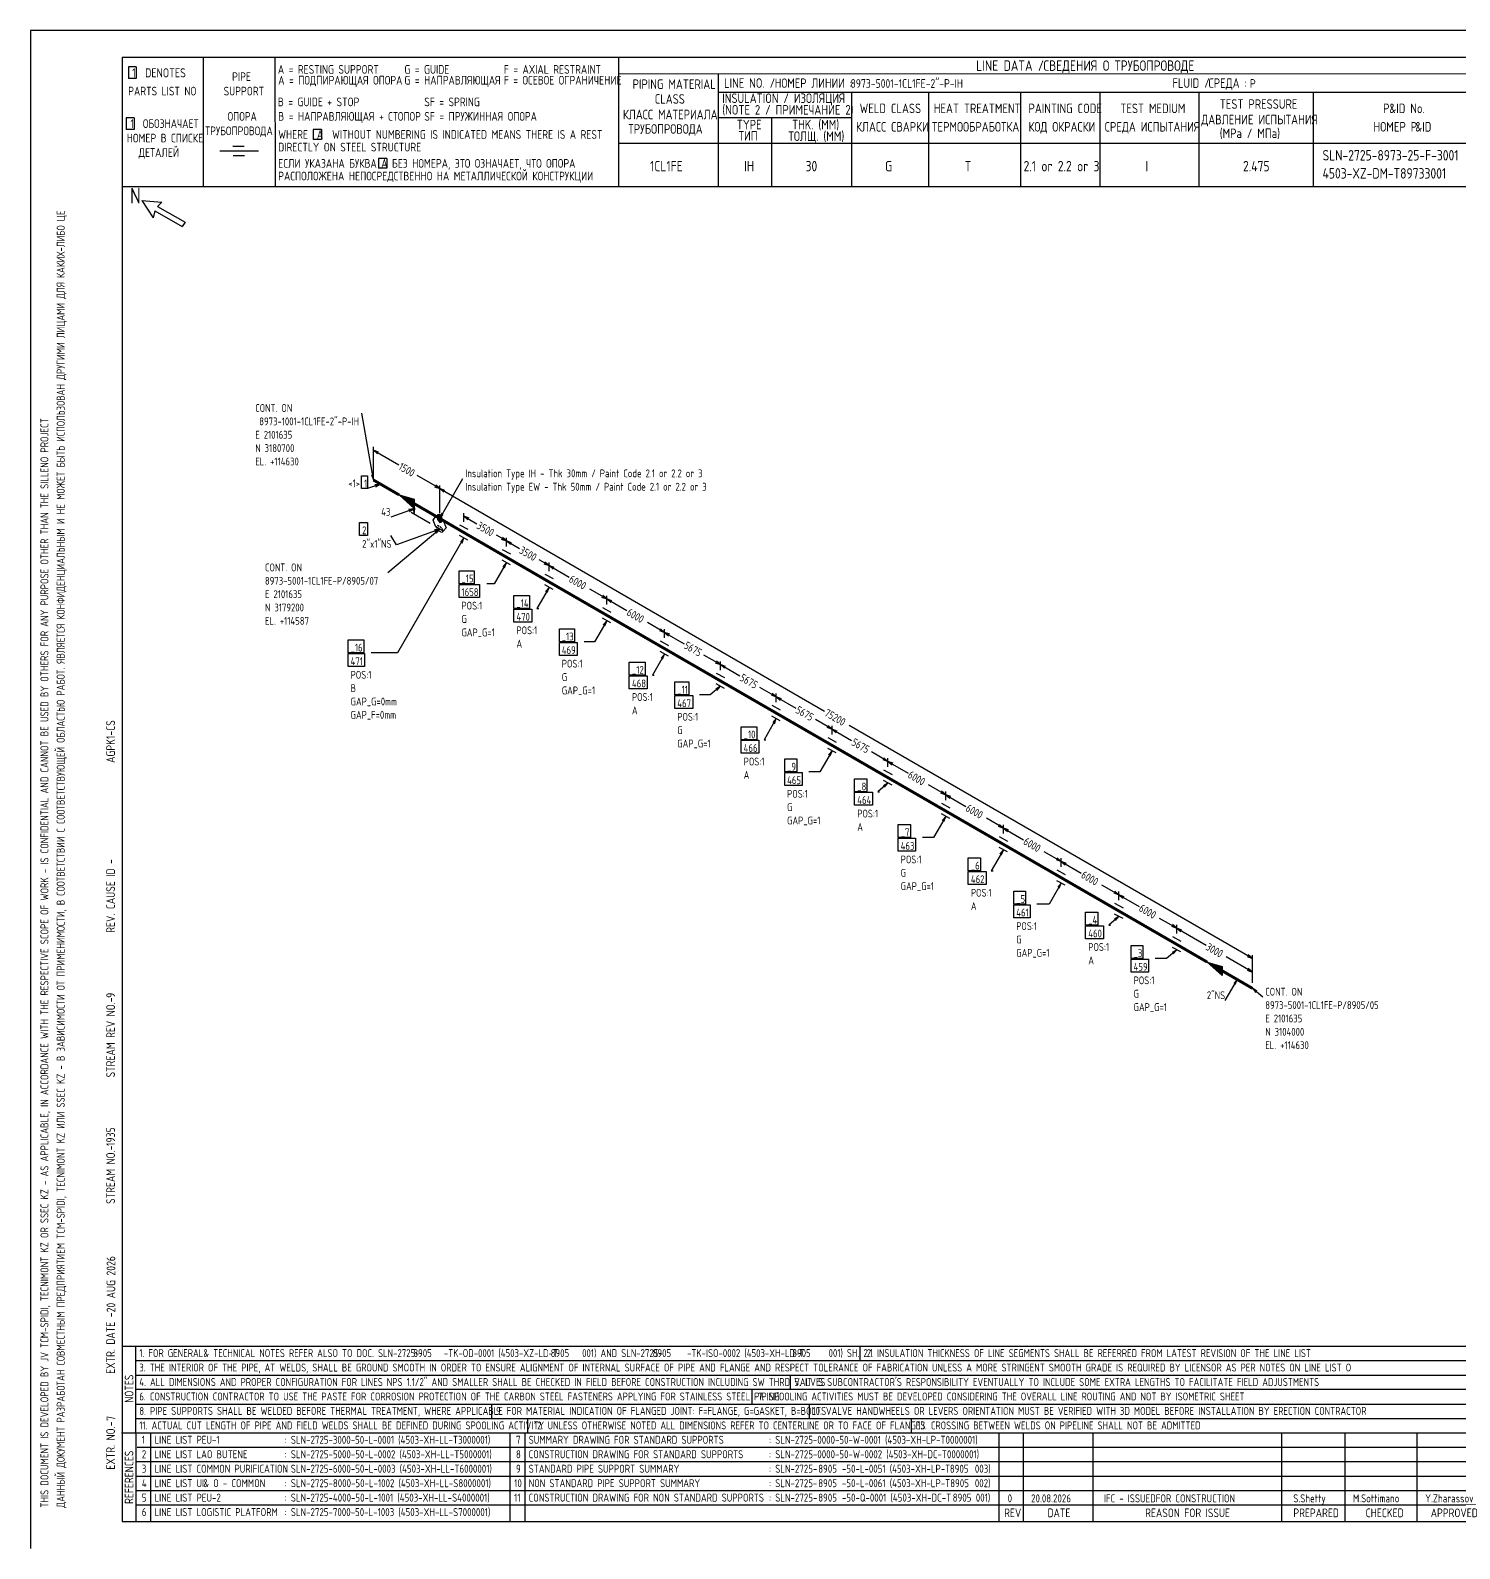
# Model space of a CAD drawing. Extents: x -1005 to 594, y -998 to 420.
# Drawn here: x 0 to 395.4, y 0 to 420 of the extents above; entities that cross this region are included whole.
import ezdxf

# ---------------------------------------------------------------- set-up
doc = ezdxf.new("R2010")
doc.units = 0
doc.linetypes.add('GT100', pattern=[0.8, 0.533333, -0.266667])
doc.styles.add('TTFN17', font='GOST type A')

msp = doc.modelspace()

# ---------------------------------------------------------------- linework, layer by layer
at = {"layer": 'GT_1', "flags": 128}
for points in [[(0, 420), (0, 0)], [(594, 420), (0, 420)], [(589.1, 412.5), (25.4, 412.5)], [(25.4, 412.5), (25.4, 7.5)], [(47.8, 412.5), (47.8, 376.7)], [(67.6, 412.5), (67.7, 376.7)], [(162.7, 412.5), (162.7, 376.7)], [(29.3, 409.9), (27.1, 409.9)], [(27.1, 409.9), (27.1, 406.7)], [(29.3, 409.9), (29.3, 406.7)], [(589.1, 408), (162.7, 407.9)], [(190.3, 407.8), (190.3, 376.7)], [(29.3, 406.7), (27.1, 406.7)], [(190.3, 402.9), (402.7, 402.9)], [(227.1, 402.9), (227.1, 376.7)], [(248.4, 402.9), (248.4, 376.8)], [(273.9, 402.9), (273.9, 376.7)], [(295.8, 402.9), (295.8, 376.7)], [(323.2, 402.9), (323.2, 376.7)], [(354.8, 402.9), (354.8, 376.8)], [(28.7, 395.8), (26.5, 395.8)], [(26.5, 395.8), (26.5, 392.6)], [(28.7, 395.8), (28.7, 392.6)], [(227.1, 395.8), (190.3, 395.8)], [(205, 395.8), (205, 376.7)], [(28.7, 392.6), (26.5, 392.6)], [(80.5, 392.6), (78.2, 392.6)], [(78.2, 392.6), (78.2, 389.8)], [(80.5, 392.6), (80.5, 389.8)], [(63.1, 386.6), (52.4, 386.6)], [(59.1, 387.9), (56, 387.9)], [(80.5, 389.8), (78.2, 389.8)], [(230.2, 388.7), (162.7, 388.7)], [(402.7, 388.7), (226.9, 388.7)], [(59.2, 385.3), (56.1, 385.3)], [(98.6, 384.6), (96.3, 384.6)], [(96.3, 384.6), (96.3, 381.9)], [(98.6, 384.6), (98.6, 381.9)], [(98.6, 381.9), (96.3, 381.9)], [(402.7, 376.7), (25.4, 376.7)], [(30.8, 372.9), (34, 368.1)], [(30.8, 372.9), (36.4, 372.5)], [(34.4, 370.1), (34, 368.1)], [(34.4, 370.1), (42, 365.7)], [(36.4, 372.5), (35.2, 371.3)], [(35.2, 371.3), (42.8, 366.9)], [(42.8, 366.9), (42, 365.7)], [(94.875, 295.625), (91.65, 314.075)], [(94.875, 297.125), (94.875, 304.775)], [(96.3, 303.35), (94.875, 303.875), (96, 302.9)], [(94.875, 303.875), (101.925, 299.825)], [(91.575, 296.75), (93.3, 296.75), (93.3, 293.225), (91.575, 293.225), (91.575, 296.75)], [(96.825, 294.5), (93.3, 293.225)], [(94.35, 297.05), (94.875, 295.625), (94.875, 297.125)], [(95.55, 293.75), (96.825, 294.5), (95.325, 294.275)], [(113.25, 293.225), (107.025, 296.825)], [(111.825, 293.75), (113.25, 293.225), (112.125, 294.2)], [(113.25, 284.975), (119.625, 296)], [(113.25, 287.975), (113.25, 294.125)], [(113.25, 286.475), (113.25, 294.125)], [(106.125, 289.1), (106.125, 287.75), (102, 291.5), (106.125, 290.3), (106.125, 287.9), (102.375, 291.275), (106.125, 290.225), (106.125, 288.125), (102.825, 291.05), (106.125, 290), (106.125, 288.275), (103.2, 290.75), (106.125, 289.85), (106.125, 288.425), (103.575, 290.6), (106.125, 289.7), (106.125, 288.575), (104.025, 290.3), (106.125, 289.55), (106.125, 288.8), (104.325, 290.15), (106.125, 289.325), (106.125, 288.95), (104.775, 289.85), (106.125, 289.175), (106.125, 289.1), (102, 291.5)], [(114.675, 292.7), (113.25, 293.225), (114.375, 292.25)], [(113.25, 293.225), (219.675, 231.65)], [(106.125, 287.675), (99.75, 285.35)], [(104.85, 286.925), (106.125, 287.675), (104.625, 287.45)], [(110.625, 286.475), (105.3, 289.55)], [(110.625, 283.55), (105.3, 286.625)], [(106.35, 287.6), (106.125, 289.1), (105.9, 287.6)], [(105.9, 287.675), (106.125, 286.175), (106.35, 287.675)], [(106.125, 289.1), (106.125, 287.675)], [(106.125, 286.175), (106.125, 287.675)], [(112.65, 284.675), (113.25, 283.85), (113.85, 284), (113.85, 285.275), (113.25, 286.1), (112.65, 285.95), (112.65, 284.675)], [(112.65, 285.8), (113.468, 285.8)], [(112.65, 285.6), (113.614, 285.6)], [(113.775, 286.4), (113.25, 284.975), (114.225, 286.1)], [(119.925, 284.075), (119.925, 286.475)], [(91.05, 283.85), (93.225, 283.85), (93.225, 280.25), (91.05, 280.25), (91.05, 283.85)], [(113.25, 282.05), (98.85, 269.975)], [(113.25, 282.05), (101.25, 277.7), (99.75, 280.25)], [(113.25, 284.975), (114.225, 284.375), (115.05, 282.425), (114.225, 281.45), (112.125, 282.65), (111.45, 284.525), (112.125, 285.575), (113.25, 284.975)], [(111.975, 281.3), (113.25, 282.05), (111.75, 281.825)], [(112.275, 280.925), (113.25, 282.05), (111.975, 281.3)], [(112.65, 285.4), (113.759, 285.4)], [(112.65, 285.2), (113.85, 285.2)], [(112.65, 285), (113.85, 285)], [(112.65, 284.8), (113.85, 284.8)], [(112.705, 284.6), (113.85, 284.6)], [(112.85, 284.4), (113.85, 284.4)], [(112.995, 284.2), (113.85, 284.2)], [(113.141, 284), (113.85, 284)], [(118.725, 283.25), (121.05, 281.975)], [(121.35, 285.05), (119.925, 285.575), (121.05, 284.6)], [(119.925, 285.575), (123.525, 283.475)], [(119.925, 279.575), (101.55, 247.775), (94.275, 247.775)], [(121.05, 278.975), (118.725, 280.25)], [(119.4, 278.15), (119.925, 279.575), (118.95, 278.45)], [(131.7, 278.75), (128.925, 280.325)], [(130.275, 279.275), (131.7, 278.75), (130.575, 279.725)], [(131.7, 277.25), (131.7, 279.65)], [(131.7, 277.25), (131.7, 279.65)], [(133.125, 278.225), (131.7, 278.75), (132.825, 277.775)], [(131.7, 278.75), (135.3, 276.65)], [(130.5, 276.425), (132.825, 275.15)], [(132.825, 272.15), (130.5, 273.425)], [(143.475, 271.925), (140.7, 273.5)], [(118.575, 270.5), (122.775, 270.5), (122.775, 266.9), (118.575, 266.9), (118.575, 270.5)], [(131.7, 272.75), (128.325, 266.9), (126.225, 266.9)], [(131.175, 271.325), (131.7, 272.75), (130.725, 271.625)], [(142.05, 272.45), (143.475, 271.925), (142.35, 272.9)], [(142.275, 269.6), (144.6, 268.325)], [(143.475, 270.425), (143.475, 272.825)], [(143.475, 270.425), (143.475, 272.825)], [(144.9, 271.4), (143.475, 271.925), (144.6, 270.95)], [(143.475, 271.925), (149.025, 268.7)], [(118.575, 266.75), (124.275, 266.75), (124.275, 263.15), (118.575, 263.15), (118.575, 266.75)], [(143.475, 265.925), (140.1, 260.075), (140.625, 260.075)], [(144.6, 265.325), (142.275, 266.6)], [(142.95, 264.5), (143.475, 265.925), (142.5, 264.8)], [(159.45, 262.7), (154.725, 265.4)], [(133.725, 263.675), (138.075, 263.675), (138.075, 260.075), (133.725, 260.075), (133.725, 263.675)], [(158.025, 263.225), (159.45, 262.7), (158.325, 263.675)], [(159.45, 261.2), (159.45, 263.6)], [(159.45, 261.2), (159.45, 263.6)], [(160.875, 262.175), (159.45, 262.7), (160.575, 261.725)], [(159.45, 262.7), (165, 259.475)], [(133.725, 259.925), (138.675, 259.925), (138.675, 256.325), (133.725, 256.325), (133.725, 259.925)], [(159.45, 256.7), (156.075, 250.85), (153.15, 250.85)], [(158.25, 260.375), (160.575, 259.1)], [(160.575, 256.1), (158.25, 257.375)], [(158.925, 255.275), (159.45, 256.7), (158.475, 255.575)], [(146.325, 254.45), (150.525, 254.45), (150.525, 250.85), (146.325, 250.85), (146.325, 254.45)], [(175.425, 253.475), (170.7, 256.175)], [(174, 254), (175.425, 253.475), (174.3, 254.45)], [(175.425, 251.975), (175.425, 254.375)], [(175.425, 251.975), (175.425, 254.375)], [(176.85, 252.95), (175.425, 253.475), (176.55, 252.5)], [(175.425, 253.475), (180.825, 250.325)], [(87.9, 251.375), (92.25, 251.375), (92.25, 247.775), (87.9, 247.775), (87.9, 251.375)], [(146.325, 250.7), (151.275, 250.7), (151.275, 247.1), (146.325, 247.1), (146.325, 250.7)], [(174.225, 251.15), (176.55, 249.875)], [(176.55, 246.875), (174.225, 248.15)], [(87.9, 247.625), (92.4, 247.625), (92.4, 244.025), (87.9, 244.025), (87.9, 247.625)], [(165.675, 245.225), (170.025, 245.225), (170.025, 241.625), (165.675, 241.625), (165.675, 245.225)], [(175.425, 247.475), (172.05, 241.625), (172.575, 241.625)], [(174.9, 246.05), (175.425, 247.475), (174.45, 246.35)], [(190.875, 244.55), (186.3, 247.175)], [(189.45, 245.075), (190.875, 244.55), (189.75, 245.525)], [(190.875, 243.05), (190.875, 245.45)], [(190.875, 243.05), (190.875, 245.45)], [(192.3, 244.025), (190.875, 244.55), (192, 243.575)], [(190.875, 244.55), (196.275, 241.4)], [(165.675, 241.475), (170.625, 241.475), (170.625, 237.875), (165.675, 237.875), (165.675, 241.475)], [(178.275, 239.75), (182.175, 239.75), (182.175, 236.15), (178.275, 236.15), (178.275, 239.75)], [(189.675, 242.225), (192, 240.95)], [(178.275, 236), (183.225, 236), (183.225, 232.4), (178.275, 232.4), (178.275, 236)], [(190.875, 238.55), (188.025, 236.15), (185.1, 236.15)], [(189.9, 237.425), (190.875, 238.55), (189.6, 237.8)], [(192, 237.95), (189.675, 239.225)], [(206.325, 235.625), (201.75, 238.25)], [(204.9, 236.15), (206.325, 235.625), (205.2, 236.6)], [(206.325, 234.125), (206.325, 236.525)], [(206.325, 234.125), (206.325, 236.525)], [(207.75, 235.1), (206.325, 235.625), (207.45, 234.65)], [(206.325, 235.625), (211.725, 232.475)], [(205.125, 233.3), (207.45, 232.025)], [(196.575, 227.375), (200.925, 227.375), (200.925, 223.775), (196.575, 223.775), (196.575, 227.375)], [(206.325, 229.625), (202.95, 223.775), (203.475, 223.775)], [(207.45, 229.025), (205.125, 230.3)], [(205.8, 228.2), (206.325, 229.625), (205.35, 228.5)], [(221.775, 226.7), (217.2, 229.325)], [(220.35, 227.225), (221.775, 226.7), (220.65, 227.675)], [(221.775, 225.2), (221.775, 227.6)], [(221.775, 225.2), (221.775, 227.6)], [(338.025, 163.25), (226.5, 227.75)], [(196.575, 223.625), (201.525, 223.625), (201.525, 220.025), (196.575, 220.025), (196.575, 223.625)], [(220.575, 224.375), (222.9, 223.1)], [(223.2, 226.175), (221.775, 226.7), (222.9, 225.725)], [(221.775, 226.7), (227.175, 223.55)], [(208.65, 218.45), (212.025, 218.45), (212.025, 214.85), (208.65, 214.85), (208.65, 218.45)], [(221.775, 220.7), (218.4, 214.85), (215.325, 214.85)], [(222.9, 220.1), (220.575, 221.375)], [(221.25, 219.275), (221.775, 220.7), (220.8, 219.575)], [(237.225, 217.775), (232.65, 220.4)], [(235.8, 218.3), (237.225, 217.775), (236.1, 218.75)], [(237.225, 216.275), (237.225, 218.675)], [(237.225, 216.275), (237.225, 218.675)], [(208.65, 214.7), (213.45, 214.7), (213.45, 211.1), (208.65, 211.1), (208.65, 214.7)], [(236.025, 215.45), (238.35, 214.175)], [(238.65, 217.25), (237.225, 217.775), (238.35, 216.8)], [(237.225, 217.775), (242.775, 214.55)], [(228, 212.975), (231.375, 212.975), (231.375, 209.375), (228, 209.375), (228, 212.975)], [(237.225, 211.775), (234.375, 209.375), (234.9, 209.375)], [(236.25, 210.65), (237.225, 211.775), (235.95, 211.025)], [(238.35, 211.175), (236.025, 212.45)], [(253.2, 208.55), (248.475, 211.25)], [(228, 209.225), (232.95, 209.225), (232.95, 205.625), (228, 205.625), (228, 209.225)], [(251.775, 209.075), (253.2, 208.55), (252.075, 209.525)], [(252, 206.225), (254.325, 204.95)], [(253.2, 207.05), (253.2, 209.45)], [(253.2, 207.05), (253.2, 209.45)], [(254.625, 208.025), (253.2, 208.55), (254.325, 207.575)], [(253.2, 208.55), (258.75, 205.325)], [(253.2, 202.55), (249.825, 196.7), (246.75, 196.7)], [(254.325, 201.95), (252, 203.225)], [(252.675, 201.125), (253.2, 202.55), (252.225, 201.425)], [(269.175, 199.325), (264.45, 202.025)], [(240.075, 200.3), (243.45, 200.3), (243.45, 196.7), (240.075, 196.7), (240.075, 200.3)], [(267.75, 199.85), (269.175, 199.325), (268.05, 200.3)], [(269.175, 197.825), (269.175, 200.225)], [(269.175, 197.825), (269.175, 200.225)], [(270.6, 198.8), (269.175, 199.325), (270.3, 198.35)], [(269.175, 199.325), (274.725, 196.1)], [(240.075, 196.55), (244.875, 196.55), (244.875, 192.95), (240.075, 192.95), (240.075, 196.55)], [(269.175, 193.325), (265.8, 187.475), (266.325, 187.475)], [(267.975, 197), (270.3, 195.725)], [(270.3, 192.725), (267.975, 194)], [(268.65, 191.9), (269.175, 193.325), (268.2, 192.2)], [(259.425, 191.075), (262.8, 191.075), (262.8, 187.475), (259.425, 187.475), (259.425, 191.075)], [(285.15, 190.1), (280.425, 192.8)], [(283.725, 190.625), (285.15, 190.1), (284.025, 191.075)], [(285.15, 188.6), (285.15, 191)], [(285.15, 188.6), (285.15, 191)], [(286.575, 189.575), (285.15, 190.1), (286.275, 189.125)], [(285.15, 190.1), (290.7, 186.875)], [(259.425, 187.325), (264.375, 187.325), (264.375, 183.725), (259.425, 183.725), (259.425, 187.325)], [(283.95, 187.775), (286.275, 186.5)], [(272.025, 181.85), (275.25, 181.85), (275.25, 178.25), (272.025, 178.25), (272.025, 181.85)], [(285.15, 184.1), (281.775, 178.25), (278.4, 178.25)], [(286.275, 183.5), (283.95, 184.775)], [(284.625, 182.675), (285.15, 184.1), (284.175, 182.975)], [(301.125, 180.875), (296.4, 183.575)], [(299.7, 181.4), (301.125, 180.875), (300, 181.85)], [(301.125, 179.375), (301.125, 181.775)], [(301.125, 179.375), (301.125, 181.775)], [(302.55, 180.35), (301.125, 180.875), (302.25, 179.9)], [(301.125, 180.875), (306.675, 177.65)], [(272.025, 178.1), (276.525, 178.1), (276.525, 174.5), (272.025, 174.5), (272.025, 178.1)], [(299.925, 178.55), (302.25, 177.275)], [(291.9, 176.075), (295.275, 176.075), (295.275, 172.475), (291.9, 172.475), (291.9, 176.075)], [(291.9, 172.325), (296.85, 172.325), (296.85, 168.725), (291.9, 168.725), (291.9, 172.325)], [(301.125, 174.875), (298.275, 172.475), (298.8, 172.475)], [(300.15, 173.75), (301.125, 174.875), (299.85, 174.125)], [(302.25, 174.275), (299.925, 175.55)], [(317.1, 171.65), (312.375, 174.35)], [(315.675, 172.175), (317.1, 171.65), (315.975, 172.625)], [(317.1, 170.15), (317.1, 172.55)], [(317.1, 170.15), (317.1, 172.55)], [(315.9, 169.325), (318.225, 168.05)], [(318.525, 171.125), (317.1, 171.65), (318.225, 170.675)], [(317.1, 171.65), (325.2, 166.925)], [(304.5, 166.85), (307.725, 166.85), (307.725, 163.25), (304.5, 163.25), (304.5, 166.85)], [(317.1, 165.65), (314.25, 163.25), (311.175, 163.25)], [(316.125, 164.525), (317.1, 165.65), (315.825, 164.9)], [(318.225, 165.05), (315.9, 166.325)], [(336.6, 163.775), (338.025, 163.25), (336.9, 164.225)], [(338.025, 156.5), (338.025, 164.15)], [(304.5, 163.1), (309.3, 163.1), (309.3, 159.5), (304.5, 159.5), (304.5, 163.1)], [(329.625, 159.875), (329.625, 158.525), (325.5, 162.275), (329.625, 161.075), (329.625, 158.675), (325.875, 162.05), (329.625, 161), (329.625, 158.9), (326.325, 161.825), (329.625, 160.775), (329.625, 159.05), (326.7, 161.525), (329.625, 160.625), (329.625, 159.2), (327.075, 161.375), (329.625, 160.475), (329.625, 159.35), (327.525, 161.075), (329.625, 160.325), (329.625, 159.575), (327.825, 160.925), (329.625, 160.1), (329.625, 159.725), (328.275, 160.625), (329.625, 159.95), (329.625, 159.875), (325.5, 162.275)], [(338.025, 159.5), (330.75, 163.7)], [(336.6, 160.025), (338.025, 159.5), (336.9, 160.475)], [(338.025, 156.5), (338.025, 160.4)], [(333.825, 157.475), (330.45, 151.625)], [(333.3, 156.05), (333.825, 157.475), (332.85, 156.35)], [(339.3, 154.25), (338.025, 155), (339, 153.875)], [(338.025, 155), (340.875, 152.6)], [(25.3, 56), (402.7, 56)], [(29.1, 56), (29.2, 7.5)], [(229.4, 56), (229.4, 52)], [(29.1, 52), (402.7, 52)], [(29.1, 48), (402.7, 48)], [(210.2, 48), (210.2, 44)], [(402.7, 44), (29.1, 44)], [(199.6, 44), (199.6, 40)], [(29.2, 40), (402.7, 40)], [(127.6, 40), (127.6, 36)], [(215.4, 40), (215.4, 36)], [(29.1, 36), (402.7, 36)], [(137.5, 36), (137.5, 32)], [(243.6, 36), (243.6, 32)], [(25.2, 32), (402.7, 32)], [(33.2, 32), (33.2, 7.6)], [(132.6, 32), (132.6, 7.6)], [(136.8, 32), (136.8, 7.6)], [(267.9, 32), (267.9, 7.5)], [(274.6, 32), (274.6, 7.5)], [(293.9, 32), (293.9, 7.5)], [(346.1, 32), (346.1, 7.5)], [(363.6, 32), (363.6, 7.5)], [(383.5, 32), (383.5, 7.5)], [(402.7, 28), (29.5, 28)], [(402.7, 24), (29.1, 24)], [(402.7, 20), (29.1, 20)], [(402.7, 16), (29.1, 16)], [(402.7, 12), (29.2, 12)], [(25.4, 7.5), (589.1, 7.5)], [(0, 0), (0, 0)]]:
    msp.add_lwpolyline(points, dxfattribs=at)
at = {"layer": 'GT_1', "const_width": 0.8, "flags": 128}
for points in [[(102, 291.5), (94.875, 295.625)], [(113.25, 284.975), (106.125, 289.1)], [(119.925, 281.075), (113.25, 284.975)], [(131.7, 274.25), (119.925, 281.075)], [(143.475, 267.425), (131.7, 274.25)], [(159.45, 258.2), (143.475, 267.425)], [(175.425, 248.975), (159.45, 258.2)], [(190.875, 240.05), (175.425, 248.975)], [(206.325, 231.125), (190.875, 240.05)], [(221.775, 222.2), (206.325, 231.125)], [(237.225, 213.275), (221.775, 222.2)], [(253.2, 204.05), (237.225, 213.275)], [(269.175, 194.825), (253.2, 204.05)], [(285.15, 185.6), (269.175, 194.825)], [(301.125, 176.375), (285.15, 185.6)], [(317.1, 167.15), (301.125, 176.375)], [(325.5, 162.275), (317.1, 167.15)], [(338.025, 155), (329.625, 159.875)]]:
    msp.add_lwpolyline(points, dxfattribs=at)
at = {"layer": 'GT_1', "linetype": 'GT100', "flags": 128}
msp.add_lwpolyline([(113.85, 281.075), (114.225, 281.525), (113.85, 282.35), (112.65, 283.025), (112.275, 282.575), (112.65, 281.75), (113.85, 281.075)], dxfattribs=at)

# ---------------------------------------------------------------- texts
at = {"layer": 'GT_1', "style": 'TTFN17'}
for s, height, p in [('LINE DATA /', 2.8875, (261.633, 408.8)), ('СВЕДЕНИЯ О ТРУБОПРОВОДЕ', 2.8875, (280.233, 408.8)), (' 1  DENOTES', 2.5025, (26.875, 407)), (' PIPE', 2.4062, (54.561, 406)), ('A = RESTING SUPPORT', 2.40625, (68.461, 408)), ('A = ПОДПИРАЮЩАЯ ОПОРА', 2.40625, (68.561, 405)), ('G = GUIDE', 2.4062, (103.461, 408)), ('G = НАПРАВЛЯЮЩАЯ', 2.40625, (103.461, 405)), ('F = AXIAL RESTRAINT', 2.40625, (130.961, 408)), ('F = ОСЕВОЕ ОГРАНИЧЕНИЕ', 2.40625, (130.961, 405)), ('PARTS LIST NO', 2.40625, (27.061, 402)), ('SUPPORT', 2.4062, (53.461, 402)), ('PIPING MATERIAL', 2.64687, (166.597, 403.8)), ('LINE NO. /', 2.6469, (191.897, 404.1)), ('НОМЕР ЛИНИИ :', 2.59875, (205.89, 404.1)), ('8973-5001-1CL1FE-2"-P-IH', 2.40625, (226.861, 404.1)), ('FLUID /', 2.6469, (315.897, 404.1)), ('СРЕДА :', 2.6469, (325.897, 404.1)), ('P', 2.406, (337.361, 404.1)), ('B = GUIDE + STOP', 2.40625, (68.461, 399)), ('SF = SPRING', 2.40625, (108.961, 399)), ('CLASS', 2.6469, (172.697, 399.7)), ('(NOTE 2 / ПРИМЕЧАНИЕ 2)', 2.64687, (191.397, 396.7)), ('INSULATION / ИЗОЛЯЦИЯ', 2.64687, (191.397, 399.9)), ('WELD CLASS', 2.6469, (229.397, 397.1)), ('HEAT TREATMENT', 2.64687, (249.897, 397.1)), ('PAINTING CODE', 2.64687, (276.097, 397.1)), ('TEST MEDIUM', 2.64687, (301.497, 397.1)), ('TEST PRESSURE', 2.64687, (328.997, 398.3)), ('P', 2.647, (374.197, 397.1)), ('&ID No.', 2.6469, (375.908, 397.1)), (' 1  ОБОЗНАЧАЕТ', 2.40625, (26.461, 393)), ('ОПОРА', 2.4062, (54.561, 395)), ('B = НАПРАВЛЯЮЩАЯ + СТОПОР', 2.40625, (68.561, 395)), ('SF = ПРУЖИННАЯ ОПОРА', 2.40625, (108.961, 395)), ('КЛАСС МАТЕРИАЛА', 2.64687, (163.897, 395.4)), ('TYPE', 2.6469, (195.397, 392.6)), ('THK. (MM)', 2.6469, (210.697, 392.6)), ('ДАВЛЕНИЕ ИСПЫТАНИЯ', 2.64687, (323.897, 394)), ('НОМЕР В СПИСКЕ', 2.40625, (26.661, 389)), ('ТРУБОПРОВОДА', 2.40625, (48.361, 391)), ('WHERE  A  WITHOUT NUMBERING IS INDICATED MEANS THERE IS A REST', 2.40625, (68.561, 390)), ('ТРУБОПРОВОДА', 2.64687, (165.397, 391.4)), ('ТИП', 2.6469, (195.897, 389.5)), ('ТОЛЩ. (ММ)', 2.6469, (209.697, 389.4)), ('КЛАСС СВАРКИ', 2.64687, (228.397, 392)), ('ТЕРМООБРАБОТКА', 2.64687, (249.397, 392)), ('КОД ОКРАСКИ', 2.64687, (276.097, 392)), ('СРЕДА ИСПЫТАНИЯ', 2.64687, (297.197, 392)), ('(MPa / МПа)', 2.64687, (328.997, 390.2)), ('НОМЕР P', 2.6469, (371.497, 392)), ('&ID', 2.6469, (383.097, 392)), ('ДЕТАЛЕЙ', 2.4062, (29.961, 385)), ('DIRECTLY ON STEEL STRUCTURE', 2.40625, (68.561, 386.5)), ('SLN-2725-8973-25-F-3001', 2.8875, (357.433, 384)), ('ЕСЛИ УКАЗАНА БУКВА A БЕЗ НОМЕРА, ЭТО ОЗНАЧАЕТ, ЧТО ОПОРА', 2.40625, (68.561, 382)), ('1CL1FE', 2.8875, (171.433, 381)), ('IH', 2.8875, (197.433, 381)), ('30', 2.8875, (214.433, 381)), ('G', 2.888, (236.433, 381)), ('T', 2.888, (258.433, 381)), ('2.1 or 2.2 or 3', 2.8875, (274.733, 381)), ('I', 2.888, (308.433, 381)), ('2.475', 2.8875, (335.433, 381)), ('РАСПОЛОЖЕНА НЕПОСРЕДСТВЕННО НА МЕТАЛЛИЧЕСКОЙ КОНСТРУКЦИИ', 2.40625, (68.561, 378.5)), ('4503-XZ-DM-T89733001', 2.8875, (357.433, 379)), ('N', 4.331, (27.55, 372.1)), ('CONT. ON', 2.1656, (62.19, 314.45)), (' 8973-1001-1CL1FE-2"-P-IH', 2.16562, (62.19, 310.753)), ('E 2101635', 2.1656, (62.19, 307.055)), ('N 3180700', 2.1656, (62.19, 303.358)), ('EL. +114630', 2.16562, (62.19, 299.66)), ('Insulation Type IH - Thk 30mm / Paint Code 2.1 or 2.2 or 3', 2.16562, (120.325, 296.375)), ('<1>', 2.1656, (87.958, 293.6)), ('1', 2.166, (92.316, 293.6)), ('Insulation Type EW - Thk 50mm / Paint Code 2.1 or 2.2 or 3', 2.16562, (120.325, 292.678)), ('43', 2.1656, (97.054, 285.725)), ('2', 2.166, (91.765, 280.625)), ('2"x1"NS', 2.1656, (91.765, 276.875)), ('CONT. ON', 2.1656, (64.878, 270.35)), ('8973-5001-1CL1FE-P/8905/07', 2.16562, (64.878, 266.653)), ('_15', 2.1656, (119.25, 267.275)), ('E 2101635', 2.1656, (64.878, 262.955)), ('1658', 2.1656, (119.25, 263.525)), ('N 3179200', 2.1656, (64.878, 259.258)), ('POS:1', 2.1656, (119.25, 259.775)), ('_14', 2.1656, (134.458, 260.45)), ('EL. +114587', 2.16562, (64.878, 255.56)), ('G', 2.166, (119.25, 256.078)), ('470', 2.1656, (134.458, 256.7)), ('GAP_G=1', 2.1656, (119.25, 252.38)), ('POS:1', 2.1656, (134.458, 252.95)), ('_13', 2.1656, (147, 251.225)), ('_16', 2.1656, (88.586, 248.15)), ('A', 2.166, (134.458, 249.253)), ('469', 2.1656, (147, 247.475)), ('471', 2.1656, (88.586, 244.4)), ('POS:1', 2.1656, (147, 243.725)), ('_12', 2.1656, (166.408, 242)), ('POS:1', 2.1656, (88.586, 240.65)), ('G', 2.166, (147, 240.028)), ('468', 2.1656, (166.408, 238.25)), ('B', 2.166, (88.586, 236.953)), ('GAP_G=0mm', 2.1656, (88.586, 233.255)), ('GAP_G=1', 2.1656, (147, 236.33)), ('POS:1', 2.1656, (166.408, 234.5)), ('_11', 2.1656, (178.95, 236.525)), ('GAP_F=0mm', 2.1656, (88.586, 229.558)), ('A', 2.166, (166.408, 230.803)), ('467', 2.1656, (178.95, 232.775)), ('POS:1', 2.1656, (178.95, 229.025)), ('G', 2.166, (178.95, 225.328)), ('GAP_G=1', 2.1656, (178.95, 221.63)), ('_10', 2.1656, (197.308, 224.15)), ('466', 2.1656, (197.308, 220.4)), ('POS:1', 2.1656, (197.308, 216.65)), ('A', 2.166, (197.308, 212.953)), ('_9', 2.1656, (209.325, 215.225)), ('465', 2.1656, (209.325, 211.475)), ('_8', 2.1656, (228.733, 209.75)), ('POS:1', 2.1656, (209.325, 207.725)), ('G', 2.166, (209.325, 204.028)), ('464', 2.1656, (228.733, 206)), ('GAP_G=1', 2.1656, (209.325, 200.33)), ('POS:1', 2.1656, (228.733, 202.25)), ('A', 2.166, (228.733, 198.553)), ('_7', 2.1656, (240.75, 197.075)), ('463', 2.1656, (240.75, 193.325)), ('POS:1', 2.1656, (240.75, 189.575)), ('_6', 2.1656, (260.158, 187.85)), ('G', 2.166, (240.75, 185.878)), ('462', 2.1656, (260.158, 184.1)), ('GAP_G=1', 2.1656, (240.75, 182.18)), ('POS:1', 2.1656, (260.158, 180.35)), ('_5', 2.1656, (272.7, 178.625)), ('A', 2.166, (260.158, 176.653)), ('461', 2.1656, (272.7, 174.875)), ('POS:1', 2.1656, (272.7, 171.125)), ('_4', 2.1656, (292.633, 172.85)), ('G', 2.166, (272.7, 167.428)), ('460', 2.1656, (292.633, 169.1)), ('GAP_G=1', 2.1656, (272.7, 163.73)), ('A', 2.166, (292.633, 161.653)), ('POS:1', 2.1656, (292.633, 165.35)), ('_3', 2.1656, (305.175, 163.625)), ('459', 2.1656, (305.175, 159.875)), ('POS:1', 2.1656, (305.175, 156.125)), ('G', 2.166, (305.175, 152.428)), ('2"NS', 2.1656, (325.422, 152)), ('CONT. ON', 2.1656, (341.575, 152.975)), ('8973-5001-1CL1FE-P/8905/05', 2.16562, (341.575, 149.278)), ('GAP_G=1', 2.1656, (305.175, 148.73)), ('E 2101635', 2.1656, (341.575, 145.58)), ('N 3104000', 2.1656, (341.575, 141.883)), ('EL. +114630', 2.16562, (341.575, 138.185)), ('1. FOR GENERAL', 2.18487, (30.128, 53)), ('& TECHNICAL NOTES REFER ALSO TO DOC. SLN-2725-      -TK-OD-0001 (4503-XZ-LD-T      001) AND SLN-2725-      -TK-ISO-0002 (4503-XH-LD-T      001) SH. 2.1', 2.18487, (47.868, 53)), ('8905', 2.1849, (105.928, 53)), ('8905', 2.1849, (143.928, 53)), ('8905', 2.1849, (172.128, 53)), ('8905', 2.1849, (210.728, 53)), ('2. INSULATION THICKNESS OF LINE SEGMENTS SHALL BE REFERRED FROM LATEST REVISION OF THE LINE LIST', 2.18487, (231.328, 53)), ('3. THE INTERIOR OF THE PIPE, AT WELDS, SHALL BE GROUND SMOOTH IN ORDER TO ENSURE ALIGNMENT OF INTERNAL SURFACE OF PIPE AND FLANGE AND RESPECT TOLERANCE OF FABRICATION UNLESS A MORE STRINGENT SMOOTH GRADE IS REQUIRED BY LICENSOR AS PER NOTES ON LINE LIST O', 2.18487, (30.128, 49)), ('4. ALL DIMENSIONS AND PROPER CONFIGURATION FOR LINES NPS 1.1/2" AND SMALLER SHALL BE CHECKED IN FIELD BEFORE CONSTRUCTION INCLUDING SW THRD VALVES', 2.18487, (30.128, 45)), ("5. IT IS SUBCONTRACTOR'S RESPONSIBILITY EVENTUALLY TO INCLUDE SOME EXTRA LENGTHS TO FACILITATE FIELD ADJUSTMENTS", 2.18487, (211.328, 45)), ('6. CONSTRUCTION CONTRACTOR TO USE THE PASTE FOR CORROSION PROTECTION OF THE CARBON STEEL FASTENERS APPLYING FOR STAINLESS STEEL PIPING', 2.18487, (30.128, 41)), ('7. SPOOLING ACTIVITIES MUST BE DEVELOPED CONSIDERING THE OVERALL LINE ROUTING AND NOT BY ISOMETRIC SHEET', 2.18487, (201.328, 41)), ('8. PIPE SUPPORTS SHALL BE WELDED BEFORE THERMAL TREATMENT, WHERE APPLICABLE', 2.18487, (30.128, 37)), ('9. FOR MATERIAL INDICATION OF FLANGED JOINT: F=FLANGE, G=GASKET, B=BOLTS', 2.18487, (128.828, 37)), ('10. VALVE HANDWHEELS OR LEVERS ORIENTATION MUST BE VERIFIED WITH 3D MODEL BEFORE INSTALLATION BY ERECTION CONTRACTOR', 2.18487, (216.328, 37)), ('11. ACTUAL CUT LENGTH OF PIPE AND FIELD WELDS SHALL BE DEFINED DURING SPOOLING ACTIVITY', 2.18487, (30.128, 33)), ('12. UNLESS OTHERWISE NOTED ALL DIMENSIONS REFER TO CENTERLINE OR TO FACE OF FLANGES', 2.18487, (139.328, 33)), ('13. CROSSING BETWEEN WELDS ON PIPELINE SHALL NOT BE ADMITTED', 2.18487, (245.328, 33)), ('1', 2.214, (30.832, 29)), ('LINE LIST PEU-1', 2.21375, (34.332, 29)), (': SLN-2725-3000-50-L-0001 (4503-XH-LL-T3000001)', 2.21375, (70.332, 29)), ('7', 2.214, (134.332, 29)), ('SUMMARY DRAWING FOR STANDARD SUPPORTS', 2.21375, (137.832, 29)), (': SLN-2725-0000-50-W-0001 (4503-XH-LP-T0000001)', 2.21375, (204.332, 29)), ('2', 2.214, (30.832, 25)), ('LINE LIST LAO BUTENE', 2.21375, (34.332, 25)), (': SLN-2725-5000-50-L-0002 (4503-XH-LL-T5000001)', 2.21375, (70.332, 25)), ('8', 2.214, (134.332, 25)), ('CONSTRUCTION DRAWING FOR STANDARD SUPPORTS', 2.21375, (137.832, 25)), (': SLN-2725-0000-50-W-0002 (4503-XH-DC-T0000001)', 2.21375, (204.332, 25)), ('3', 2.214, (30.832, 21)), ('LINE LIST COMMON PURIFICATION', 2.21375, (34.332, 21)), (': SLN-2725-6000-50-L-0003 (4503-XH-LL-T6000001)', 2.21375, (70.332, 21)), ('9', 2.214, (134.332, 21)), ('STANDARD PIPE SUPPORT SUMMARY', 2.21375, (137.832, 21)), (': SLN-2725-      -50-L-0051 (4503-XH-LP-T      003)', 2.21375, (204.332, 21)), ('8905', 2.2138, (217.932, 21)), ('8905', 2.2138, (254.332, 21)), ('4', 2.214, (30.832, 17)), ('LINE LIST UI', 2.21375, (34.332, 17)), ('& O - COMMON', 2.21375, (47.849, 17)), (': SLN-2725-8000-50-L-1002 (4503-XH-LL-S8000001)', 2.21375, (70.332, 17)), ('10', 2.2138, (133.832, 17)), ('NON STANDARD PIPE SUPPORT SUMMARY', 2.21375, (137.832, 17)), (': SLN-2725-      -50-L-0061 (4503-XH-LP-T      002)', 2.21375, (204.332, 17)), ('8905', 2.2138, (217.932, 17)), ('8905', 2.2138, (254.432, 17)), ('5', 2.214, (30.832, 13)), ('LINE LIST PEU-2', 2.21375, (34.332, 13)), (': SLN-2725-4000-50-L-1001 (4503-XH-LL-S4000001)', 2.21375, (70.332, 13)), ('11', 2.2138, (133.832, 13)), ('CONSTRUCTION DRAWING FOR NON STANDARD SUPPORTS', 2.21375, (137.832, 13)), (': SLN-2725-      -50-Q-0001 (4503-XH-DC-T      001)', 2.21375, (204.332, 13)), ('8905', 2.2138, (217.932, 13)), ('8905', 2.2138, (255.132, 13)), ('0', 2.214, (270.332, 12.8)), ('20.08.2026', 2.2138, (276.832, 12.8)), ('IFC - ISSUEDFOR CONSTRUCTION', 2.21375, (296.932, 12.8)), ('S.Shetty', 2.2138, (349.332, 12.8)), ('M.Sottimano', 2.21375, (365.832, 12.8)), ('Y.Zharassov', 2.21375, (385.832, 12.8)), ('6', 2.214, (30.832, 9)), ('LINE LIST LOGISTIC PLATFORM', 2.21375, (34.332, 9)), (': SLN-2725-7000-50-L-1003 (4503-XH-LL-S7000001)', 2.21375, (70.332, 9)), ('REV', 2.4062, (269.361, 8.7)), ('DATE', 2.4062, (281.361, 8.7)), ('REASON FOR ISSUE', 2.40625, (308.361, 8.7)), ('PREPARED', 2.4062, (349.361, 8.7)), ('CHECKED', 2.4062, (369.361, 8.7)), ('APPROVED', 2.4062, (387.361, 8.7))]:
    msp.add_text(s, height=height, dxfattribs=at).set_placement(p)
for s, height, rotation, p in [('ДАННЫЙ ДОКУМЕНТ РАЗРАБОТАН СОВМЕСТНЫМ ПРЕДПРИЯТИЕМ TCM-SPIDI, TECNIMONT KZ ИЛИ SSEC KZ - В ЗАВИСИМОСТИ ОТ ПРИМЕНИМОСТИ, В СООТВЕТСТВИИ С СООТВЕТСТВУЮЩЕЙ ОБЛАСТЬЮ РАБОТ. ЯВЛЯЕТСЯ КОНФИДЕНЦИАЛЬНЫМ И НЕ МОЖЕТ БЫТЬ ИСПОЛЬЗОВАН ДРУГИМИ ЛИЦАМИ ДЛЯ КАКИХ-ЛИБО ЦЕ', 2.21375, 90, (9.5, 11.332)), ('THIS DOCUMENT IS DEVELOPED BY JV TCM-SPIDI, TECNIMONT KZ OR SSEC KZ - AS APPLICABLE, IN ACCORDANCE WITH THE RESPECTIVE SCOPE OF WORK - IS CONFIDENTIAL AND CANNOT BE USED BY OTHERS FOR ANY PURPOSE OTHER THAN THE SILLENO PROJECT', 2.21375, 90, (5, 11.332)), ('1500', 2.1656, -30, (101.625, 298.658)), ('3500', 2.1656, -30, (123.24, 282.348)), ('3500', 2.1656, -30, (135.015, 275.523)), ('6000', 2.1656, -30, (148.756, 267.576)), ('6000', 2.1656, -30, (164.731, 258.351)), ('5675', 2.1656, -30, (180.578, 249.198)), ('5675', 2.1656, -30, (196.028, 240.273)), ('5675', 2.1656, -30, (211.478, 231.348)), ('75200', 2.1656, -30, (219.428, 230.524)), ('AGPK1-CS', 2.4062, 90, (23.4, 217.361)), ('5675', 2.1656, -30, (226.928, 222.423)), ('6000', 2.1656, -30, (242.506, 213.426)), ('6000', 2.1656, -30, (258.481, 204.201)), ('6000', 2.1656, -30, (274.456, 194.976)), ('REV. CAUSE ID -', 2.40625, 90, (23.4, 170.361)), ('6000', 2.1656, -30, (290.431, 185.751)), ('6000', 2.1656, -30, (306.406, 176.526)), ('3000', 2.1656, -30, (324.923, 165.8)), ('STREAM REV NO.-', 2.40625, 90, (23.4, 130.361)), ('9', 2.406, 90, (23.4, 152.361)), ('1935', 2.4062, 90, (23.4, 111.361)), ('STREAM NO.-', 2.40625, 90, (23.4, 95.361)), ('20 AUG 2026', 2.40625, 90, (23.5, 65.361)), ('EXTR. DATE -', 2.40625, 90, (23.4, 48.361)), ('NOTES', 2.4062, 90, (28.5, 40.361)), ('EXTR. NO.-', 2.4062, 90, (23.4, 21.861)), ('7', 2.406, 90, (23.5, 35.361)), ('REFERENCES', 2.4062, 90, (28.5, 12.361))]:
    msp.add_text(s, height=height, rotation=rotation, dxfattribs=at).set_placement(p)

doc.saveas('drawing.dxf')
